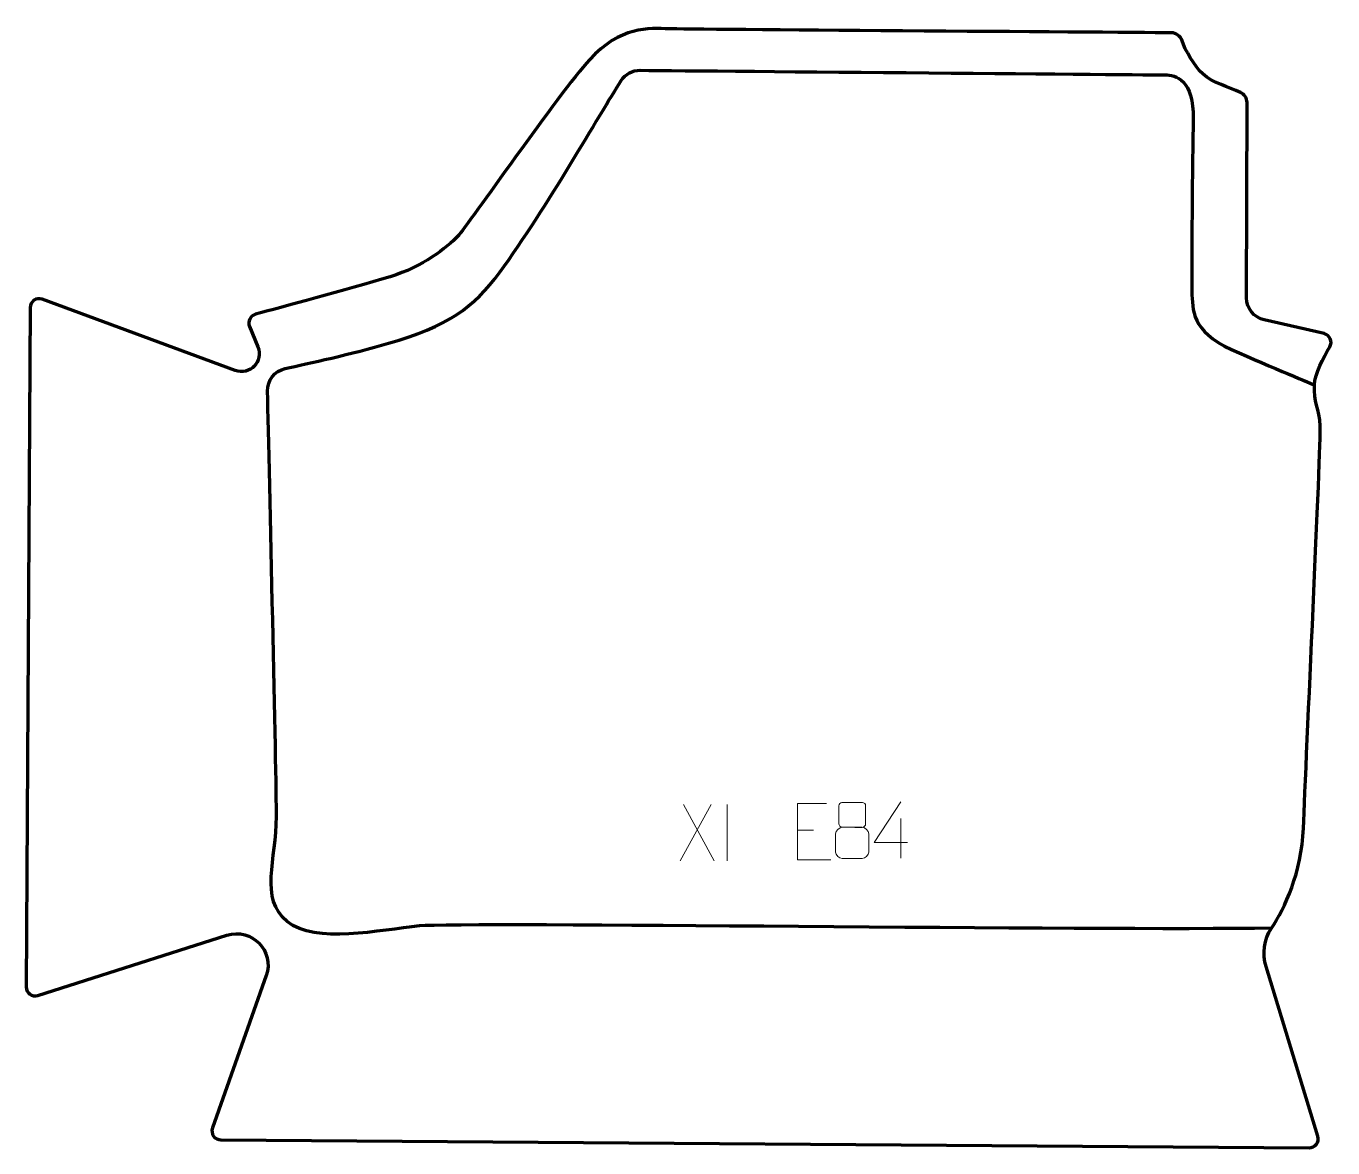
# Model space of a CAD drawing. Header units: millimetres. Extents: x -290 to 290, y -249 to 250.
import ezdxf

# ---------------------------------------------------------------- set-up
doc = ezdxf.new("R2010")
doc.units = ezdxf.units.MM
doc.header["$MEASUREMENT"] = 0
for name, color, linetype in [('layer 1', 7, 'Continuous'), ('layer 2', 7, 'Continuous'), ('layer 3', 7, 'Continuous')]:
    doc.layers.add(name, color=color, linetype=linetype)

msp = doc.modelspace()

# ---------------------------------------------------------------- linework, layer by layer
at = {"layer": 'layer 1', "color": 250, "lineweight": 9}
for points in [[(14.4002, -96.1181), (14.4002, -96.1181), (0.6596, -121.0139), (0.6596, -121.0139)], [(2.1142, -96.1181), (2.1142, -96.1181), (15.8548, -121.0716), (15.8548, -121.0716)], [(21.6223, -96.1171), (21.6223, -96.1171), (21.6223, -121.0912), (21.6223, -121.0912)], [(98.6568, -102.2368), (98.6568, -102.2368), (98.6568, -119.9015), (98.6568, -119.9015)], [(52.7371, -107.5107), (52.7371, -107.5107), (59.9052, -107.5107), (59.9052, -107.5107)]]:
    msp.add_open_spline(points, degree=3, dxfattribs=at)
for points, knots in [([(65.611, -95.631), (65.611, -95.631), (52.7371, -95.631), (52.7371, -95.631), (52.7371, -95.631), (52.7371, -95.631), (52.7371, -120.5846), (52.7371, -120.5846), (52.7371, -120.5846), (52.7371, -120.5846), (67.6029, -120.5846), (67.6029, -120.5846)], [0, 0, 0, 0, 0.25, 0.25, 0.25, 0.25, 0.5, 0.5, 0.5, 0.5, 1, 1, 1, 1]), ([(71.0882, -96.5921), (71.0882, -98.8051), (71.0882, -102.4874), (71.0882, -104.7007), (71.0882, -104.7007), (71.1032, -105.2081), (71.9106, -106.1395), (72.6107, -106.1383), (72.6107, -106.1383), (75.5806, -106.1381), (78.5508, -106.223), (81.5212, -106.2233), (81.5212, -106.2233), (82.3183, -106.2191), (83.039, -105.4288), (83.0364, -104.7081), (83.0364, -104.7081), (83.0361, -102.4921), (83.0361, -98.8074), (83.0364, -96.5921), (83.0364, -96.5921), (83.0179, -95.8813), (82.4065, -95.1209), (81.5726, -95.1283), (81.5726, -95.1283), (78.5555, -95.1286), (75.5386, -95.1286), (72.522, -95.1283), (72.522, -95.1283), (71.8956, -95.1207), (71.0715, -95.8317), (71.0882, -96.5921)], [0, 0, 0, 0, 0.11111111, 0.11111111, 0.11111111, 0.11111111, 0.22222222, 0.22222222, 0.22222222, 0.22222222, 0.33333333, 0.33333333, 0.33333333, 0.33333333, 0.44444444, 0.44444444, 0.44444444, 0.44444444, 0.55555556, 0.55555556, 0.55555556, 0.55555556, 0.66666667, 0.66666667, 0.66666667, 0.66666667, 0.77777778, 0.77777778, 0.77777778, 0.77777778, 1, 1, 1, 1]), ([(101.6009, -112.9979), (101.6009, -112.9979), (86.7792, -112.9979), (86.7792, -112.9979), (86.7792, -112.9979), (86.7792, -112.9979), (98.6568, -94.9274), (98.6568, -94.9274)], [0, 0, 0, 0, 0.33333333, 0.33333333, 0.33333333, 0.33333333, 1, 1, 1, 1]), ([(69.6294, -109.1103), (69.6294, -112.2811), (69.6294, -113.9832), (69.6294, -117.1546), (69.6294, -117.1546), (69.6209, -118.3765), (71.3188, -120.0692), (72.5714, -120.0777), (72.5714, -120.0777), (75.5545, -120.0774), (78.5378, -120.0774), (81.5212, -120.0777), (81.5212, -120.0777), (82.8445, -120.066), (84.4649, -118.4444), (84.4538, -117.1452), (84.4538, -117.1452), (84.4535, -113.977), (84.4535, -112.2782), (84.4538, -109.1103), (84.4538, -109.1103), (84.3841, -107.7299), (82.8063, -106.1513), (81.5009, -106.1574), (81.5009, -106.1574), (78.5243, -106.1577), (75.5477, -106.1577), (72.5714, -106.1574), (72.5714, -106.1574), (71.4919, -106.151), (69.6456, -107.7299), (69.6294, -109.1103)], [0, 0, 0, 0, 0.11111111, 0.11111111, 0.11111111, 0.11111111, 0.22222222, 0.22222222, 0.22222222, 0.22222222, 0.33333333, 0.33333333, 0.33333333, 0.33333333, 0.44444444, 0.44444444, 0.44444444, 0.44444444, 0.55555556, 0.55555556, 0.55555556, 0.55555556, 0.66666667, 0.66666667, 0.66666667, 0.66666667, 0.77777778, 0.77777778, 0.77777778, 0.77777778, 1, 1, 1, 1])]:
    msp.add_open_spline(points, degree=3, knots=knots, dxfattribs=at)
at = {"layer": 'layer 2', "color": 230, "lineweight": 200}
msp.add_open_spline([(-287.9231, 124.5627), (-287.9072, 127.3334), (-285.1382, 129.2458), (-282.5351, 128.2845), (-282.5351, 128.2845), (-282.5351, 128.2845), (-196.9286, 96.664), (-196.9286, 96.664), (-196.9286, 96.664), (-190.3761, 94.2436), (-184.0822, 100.7812), (-186.7658, 107.2197), (-186.7658, 107.2197), (-186.7658, 107.2197), (-190.5158, 116.2174), (-190.5158, 116.2174), (-190.5158, 116.2174), (-191.4433, 118.443), (-190.2005, 120.9746), (-187.8697, 121.6042), (-187.8697, 121.6042), (-176.8132, 124.5909), (-147.3609, 132.5958), (-128.0202, 138.3147), (-128.0202, 138.3147), (-113.7002, 142.5491), (-102.6202, 151.4398), (-98.1378, 156.2118), (-98.1378, 156.2118), (-93.6554, 160.9842), (-53.0158, 219.7432), (-39.5686, 234.6565), (-39.5686, 234.6565), (-26.1217, 249.5702), (-12.9735, 248.6752), (-4.3078, 248.3771), (-4.3078, 248.3771), (3.6861, 248.1019), (189.9221, 246.8115), (218.762, 246.6132), (218.762, 246.6132), (220.9397, 246.598), (222.8585, 245.1795), (223.5002, 243.1024), (223.5002, 243.1024), (224.7628, 239.014), (229.085, 231.6022), (232.6706, 228.3841), (232.6706, 228.3841), (237.4402, 224.1046), (244.0301, 222.6003), (249.4399, 220.1595), (249.4399, 220.1595), (251.231, 219.3513), (252.3821, 217.5725), (252.3821, 215.6107), (252.3821, 215.6107), (252.3821, 215.6107), (252.1821, 128.863), (252.1821, 128.863), (252.1821, 128.863), (252.1821, 124.2124), (255.3998, 120.178), (259.9407, 119.1356), (259.9407, 119.1356), (259.9407, 119.1356), (286.5469, 113.0276), (286.5469, 113.0276), (286.5469, 113.0276), (289.187, 112.4215), (290.4694, 109.4296), (289.0914, 107.1012), (289.0914, 107.1012), (286.3084, 102.3998), (282.5139, 95.1625), (282.2634, 90.2868), (282.2634, 90.2868), (281.8651, 82.5317), (284.4549, 79.9546), (284.8535, 72.0006), (284.8535, 72.0006), (285.2518, 64.0468), (278.5769, -76.3383), (277.3817, -106.5629), (277.3817, -106.5629), (276.6028, -126.2528), (269.0875, -142.2294), (263.2459, -150.9748), (263.2459, -150.9748), (259.8938, -155.9927), (259.0284, -162.2661), (260.8502, -168.0167), (260.8502, -168.0167), (260.8502, -168.0167), (283.7776, -243.3461), (283.7776, -243.3461), (283.7776, -243.3461), (284.5618, -245.9224), (282.6187, -248.5192), (279.9213, -248.4995), (279.9213, -248.4995), (279.9213, -248.4995), (-203.1968, -245.0003), (-203.1968, -245.0003), (-203.1968, -245.0003), (-205.9428, -244.9802), (-207.8524, -242.2676), (-206.9408, -239.6821), (-206.9408, -239.6821), (-206.9408, -239.6821), (-183.087, -172.0409), (-183.087, -172.0409), (-183.087, -172.0409), (-179.2471, -161.1527), (-189.539, -150.5765), (-200.5545, -154.0905), (-200.5545, -154.0905), (-200.5545, -154.0905), (-284.4341, -180.8473), (-284.4341, -180.8473), (-284.4341, -180.8473), (-287.0242, -181.6735), (-289.6672, -179.7353), (-289.6517, -177.0217), (-289.6517, -177.0217), (-289.6517, -177.0217), (-287.9231, 124.5627), (-287.9231, 124.5627)], degree=3, knots=[0, 0, 0, 0, 0.03030303, 0.03030303, 0.03030303, 0.03030303, 0.06060606, 0.06060606, 0.06060606, 0.06060606, 0.09090909, 0.09090909, 0.09090909, 0.09090909, 0.12121212, 0.12121212, 0.12121212, 0.12121212, 0.15151515, 0.15151515, 0.15151515, 0.15151515, 0.18181818, 0.18181818, 0.18181818, 0.18181818, 0.21212121, 0.21212121, 0.21212121, 0.21212121, 0.24242424, 0.24242424, 0.24242424, 0.24242424, 0.27272727, 0.27272727, 0.27272727, 0.27272727, 0.3030303, 0.3030303, 0.3030303, 0.3030303, 0.33333333, 0.33333333, 0.33333333, 0.33333333, 0.36363636, 0.36363636, 0.36363636, 0.36363636, 0.39393939, 0.39393939, 0.39393939, 0.39393939, 0.42424242, 0.42424242, 0.42424242, 0.42424242, 0.45454545, 0.45454545, 0.45454545, 0.45454545, 0.48484848, 0.48484848, 0.48484848, 0.48484848, 0.51515152, 0.51515152, 0.51515152, 0.51515152, 0.54545455, 0.54545455, 0.54545455, 0.54545455, 0.57575758, 0.57575758, 0.57575758, 0.57575758, 0.60606061, 0.60606061, 0.60606061, 0.60606061, 0.63636364, 0.63636364, 0.63636364, 0.63636364, 0.66666667, 0.66666667, 0.66666667, 0.66666667, 0.6969697, 0.6969697, 0.6969697, 0.6969697, 0.72727273, 0.72727273, 0.72727273, 0.72727273, 0.75757576, 0.75757576, 0.75757576, 0.75757576, 0.78787879, 0.78787879, 0.78787879, 0.78787879, 0.81818182, 0.81818182, 0.81818182, 0.81818182, 0.84848485, 0.84848485, 0.84848485, 0.84848485, 0.87878788, 0.87878788, 0.87878788, 0.87878788, 0.90909091, 0.90909091, 0.90909091, 0.90909091, 0.93939394, 0.93939394, 0.93939394, 0.93939394, 1, 1, 1, 1], dxfattribs=at)
at = {"layer": 'layer 3', "color": 142, "lineweight": 200}
msp.add_open_spline([(263.2457, -150.9747), (189.7353, -152.1699), (-97.0345, -148.1937), (-114.9637, -149.9865), (-114.9637, -149.9865), (-132.8933, -151.7793), (-161.1896, -158.1583), (-173.7404, -147.9986), (-173.7404, -147.9986), (-186.2908, -137.8386), (-178.5212, -120.5066), (-178.5212, -101.3822), (-178.5212, -101.3822), (-178.5212, -84.7399), (-181.6892, 52.2585), (-182.5118, 87.4911), (-182.5118, 87.4911), (-182.623, 92.2639), (-179.3471, 96.4496), (-174.6869, 97.485), (-174.6869, 97.485), (-164.2327, 99.8077), (-145.3213, 103.981), (-128.7348, 108.734), (-128.7348, 108.734), (-102.8158, 116.161), (-90.8626, 124.5281), (-79.3988, 140.2748), (-79.3988, 140.2748), (-58.2272, 169.3564), (-35.0324, 210.529), (-25.4933, 225.3839), (-25.4933, 225.3839), (-23.6408, 228.2689), (-20.4337, 229.994), (-17.0059, 229.9633), (-17.0059, 229.9633), (18.3664, 229.6468), (211.5818, 227.921), (215.9248, 227.921), (215.9248, 227.921), (220.706, 227.921), (228.7744, 225.7137), (228.4752, 208.3821), (228.4752, 208.3821), (228.1764, 191.0501), (227.5788, 139.7679), (227.8776, 131.6998), (227.8776, 131.6998), (228.1764, 123.6315), (227.5788, 114.0694), (245.5084, 106.001), (245.5084, 106.001), (263.4376, 97.9327), (282.2636, 90.2869), (282.2636, 90.2869)], degree=3, knots=[0, 0, 0, 0, 0.06666667, 0.06666667, 0.06666667, 0.06666667, 0.13333333, 0.13333333, 0.13333333, 0.13333333, 0.2, 0.2, 0.2, 0.2, 0.26666667, 0.26666667, 0.26666667, 0.26666667, 0.33333333, 0.33333333, 0.33333333, 0.33333333, 0.4, 0.4, 0.4, 0.4, 0.46666667, 0.46666667, 0.46666667, 0.46666667, 0.53333333, 0.53333333, 0.53333333, 0.53333333, 0.6, 0.6, 0.6, 0.6, 0.66666667, 0.66666667, 0.66666667, 0.66666667, 0.73333333, 0.73333333, 0.73333333, 0.73333333, 0.8, 0.8, 0.8, 0.8, 0.86666667, 0.86666667, 0.86666667, 0.86666667, 1, 1, 1, 1], dxfattribs=at)

doc.saveas('drawing.dxf')
